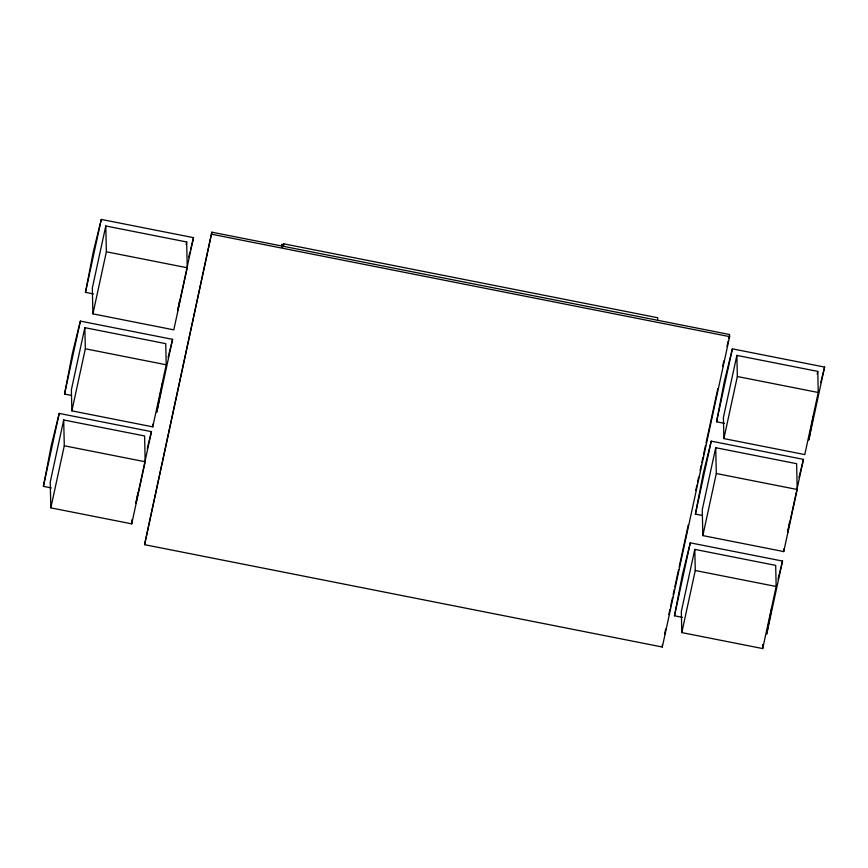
<?xml version="1.0" encoding="UTF-8"?>
<svg xmlns="http://www.w3.org/2000/svg" width="868" height="868" viewBox="0 0 868 868"><rect width="100%" height="100%" fill="white"/><g stroke="black" fill="none" stroke-linecap="round" stroke-linejoin="round"><path stroke-width="1.3" d="M51.31 487.924L43.4 486.362L51.212 445.761L59.219 413.418L151.444 431.646L135.907 503.288L137.893 492.807M71.133 395.363L64.547 394.061L72.359 353.46L80.366 321.117L172.591 339.345L156.761 412.289L161.307 388.712M93.386 293.926L85.476 292.364L93.299 251.763L101.296 219.43L193.521 237.658L177.701 310.592L179.719 300.122M161.806 386.097L162.316 383.472M682.389 617.343L674.479 615.781L682.302 575.18L690.299 542.836L782.524 561.064L766.704 634.009L771.489 609.13M702.006 515.397L695.409 514.095L703.232 473.494L711.239 441.15L803.453 459.378L787.634 532.323L789.652 521.842M724.465 423.345L716.556 421.783L724.379 381.193L732.386 348.849L824.6 367.077L808.781 440.022L813.316 416.445M43.4 486.362L59.219 413.418M85.476 292.364L101.296 219.43M64.547 394.061L80.366 321.117M63.7 419.971L50.235 482.044L50.821 507.856L131.719 523.849L145.184 461.765L144.598 435.964L63.7 419.971L64.286 445.772L50.821 507.856M105.787 225.973L92.323 288.057L92.909 313.858L173.795 329.851L187.26 267.778L186.674 241.966L105.787 225.973L106.373 251.785L92.909 313.858M84.847 327.67L71.382 389.743L71.87 410.857L152.757 426.85L166.222 364.777L165.745 343.652L84.847 327.67L85.335 348.784L71.87 410.857M186.11 244.613L186.674 241.966M211.857 232.179L144.576 544.67L662.306 647.018L729.63 336.632L729.576 334.516L211.857 232.179L144.576 544.67M281.85 244.375L281.677 245.145L282.491 245.308L282.653 244.537L281.85 244.375L281.905 246.957M283.066 246.436L283.63 243.799L657.684 317.731L657.749 320.314M664.552 634.334L665.691 629.05M668.848 614.522L669.987 609.238M670.563 606.602L672.57 597.358M673.145 594.71L674.284 589.426M674.859 586.79L678.581 569.614M679.156 566.978L688.324 524.717M695.778 490.366L696.917 485.093M697.492 482.445L698.642 477.161M700.075 470.554L701.214 465.281M701.789 462.633L702.939 457.349M703.514 454.713L705.521 445.468M706.085 442.821L717.836 388.669M722.708 366.22L723.847 360.936M727.004 346.408L728.144 341.124M728.719 338.477L729.294 335.84M695.409 514.095L711.239 441.15M674.479 615.781L690.299 542.836M716.556 421.783L732.386 348.849M715.72 447.704L702.255 509.776L702.841 535.589L783.739 551.581L797.204 489.498L796.618 463.696L715.72 447.704L716.306 473.505L702.841 535.589M694.791 549.39L681.326 611.463L681.803 632.588L762.701 648.57L776.166 586.497L775.677 565.383L694.791 549.39L695.268 570.504L681.803 632.588M736.867 355.403L723.402 417.475L723.879 438.59L804.777 454.582L818.242 392.499L817.764 371.385L736.867 355.403L737.344 376.517L723.879 438.59M817.189 374.032L817.764 371.385M188.714 257.058L189.994 251.883M190.634 249.3L193.521 237.658M168.099 357.453L172.591 339.345M147.278 448.463L151.444 431.646M820.759 382.604L824.6 367.077M798.972 477.487L803.453 459.378M778.043 579.184L782.524 561.064M281.677 244.602L282.653 244.798M281.688 244.884L282.653 245.08M211.911 234.284L729.63 336.632M106.373 251.785L187.26 267.778M737.344 376.517L818.242 392.499M85.335 348.784L166.222 364.777M716.306 473.505L797.204 489.498M64.286 445.772L145.184 461.765M695.268 570.504L776.166 586.497M783.674 548.999L783.739 551.581M762.603 644.609L762.701 648.57M662.251 644.902L662.306 647.018M283.63 243.799L283.695 246.371M282.653 244.537L282.718 247.109M152.703 424.213L152.757 426.85M131.632 519.975L131.719 523.849"/></g></svg>
